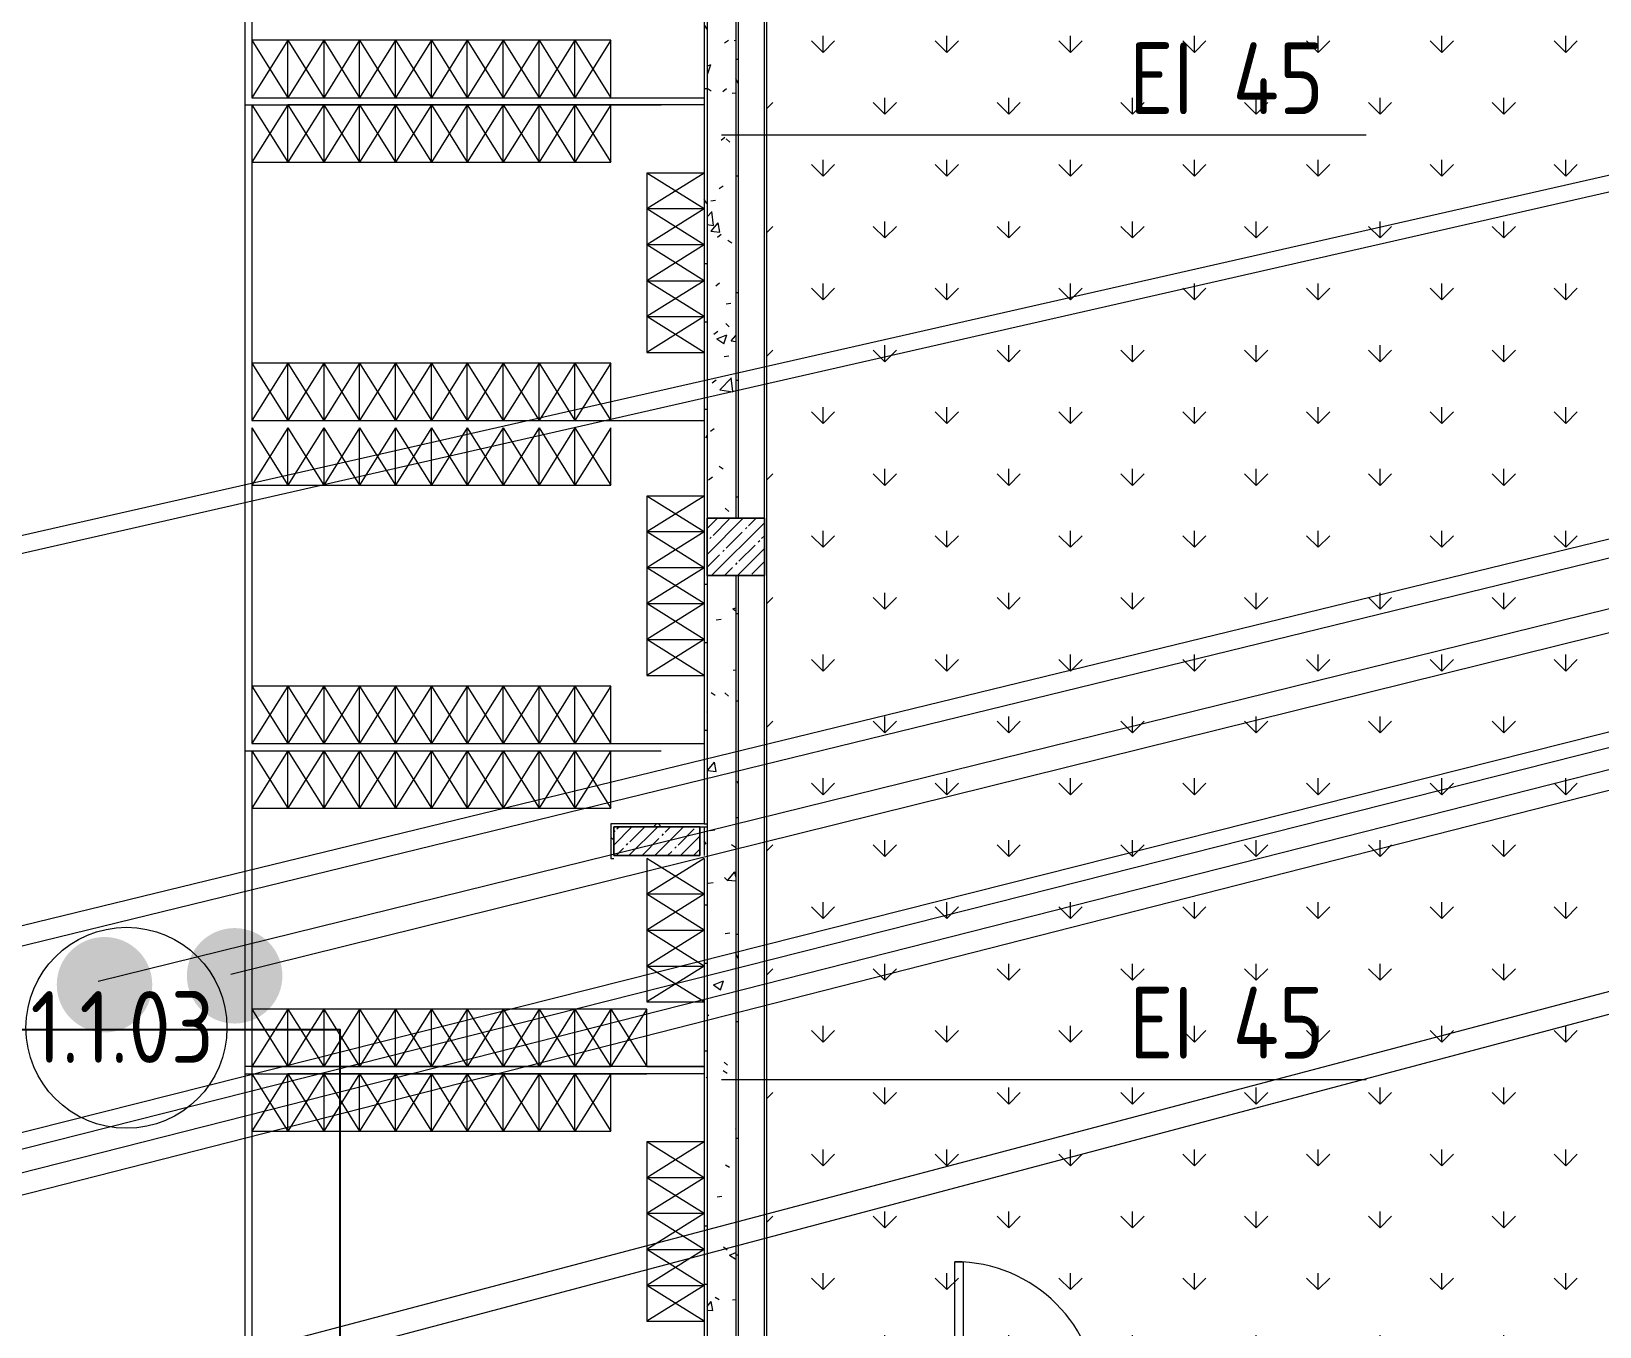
# Model space of a CAD drawing. Header units: millimetres. Extents: x -500089 to 1469082, y -290736 to 166440.
# Drawn here: x 1162648 to 1173571, y -63503 to -54478 of the extents above; entities that cross this region are included whole.
import ezdxf

# ---------------------------------------------------------------- set-up
doc = ezdxf.new("R2010")
doc.units = ezdxf.units.MM
for name, color, linetype, lineweight in [('Двери', 7, 'Continuous', 0), ('Линии', 7, 'Continuous', 0), ('Марки', 7, 'Continuous', 9), ('Марки помещений', 7, 'Continuous', 0), ('Несущие колонны', 7, 'Continuous', 0), ('Стены несущие', 7, 'Continuous', 0), ('Стены отделка', 7, 'Continuous', 0), ('Стены штриховка', 7, 'Continuous', 0), ('экспертиза ДУ', 1, 'Continuous', 0), ('экспертиза ДУ пояснения', 6, 'Continuous', 0), ('экспертиза условные обозначения', 1, 'Continuous', 0)]:
    doc.layers.add(name, color=color, linetype=linetype, lineweight=lineweight)
doc.styles.add('GOST Common_1', font='', dxfattribs={"width": 0.9, "height": 700})
doc.styles.get('GOST Common_1').set_extended_font_data('GOST Common')
pattern_1 = [(0, (1111853.59, -73570.49), (812.8, 203.2), [67.056, -542.544, 67.056, -542.544, -3251.2]), (0, (1111853.59, -73570.49), (812.8, 203.2), [-1219.2, 67.056, -1152.144, 67.056, -542.544, -1422.4]), (0, (1111853.59, -73570.49), (812.8, 203.2), [-3048, 67.056, -339.344, 67.056, -948.944]), (120, (1112158.39, -73468.89), (-582.37636, 602.30545), [67.056, -542.544, 67.056, -542.544, -3251.2]), (120, (1112158.39, -73468.89), (-582.37636, 602.30545), [-1219.2, 67.056, -1152.144, 67.056, -542.544, -1422.4]), (120, (1112158.39, -73468.89), (-582.37636, 602.30545), [-3048, 67.056, -339.344, 67.056, -948.944]), (240, (1112259.99, -73062.49), (-230.42364, -805.50545), [67.056, -542.544, 67.056, -542.544, -3251.2]), (240, (1112259.99, -73062.49), (-230.42364, -805.50545), [-1219.2, 67.056, -1152.144, 67.056, -542.544, -1422.4]), (240, (1112259.99, -73062.49), (-230.42364, -805.50545), [-3048, 67.056, -339.344, 67.056, -948.944])]
pattern_2 = [(45, (1111853.6, -73570.5), (-212.132, 212.132), []), (135, (1111853.6, -73570.5), (-212.132, -212.132), [])]

# ---------------------------------------------------------------- blocks, each defined once
blk = doc.blocks.new('ASVP_ДверьСтальная_1 полотно - Внутренняя 1000х2000h_полотно_ Г Пр _925 в чистоте_-4236617-З Этаж 01')
at = {"layer": 'Двери', "lineweight": 18}
for p, q in [((-500, 1120), (-440, 1120)), ((-500, 120), (-500, 1120)), ((-440, 1120), (-440, 120)), ((-575, 120), (-540, 120)), ((-575, 30), (-575, 120)), ((-540, 120), (-500, 120)), ((-540, 30), (-540, 120)), ((-540, 120), (-540, 30)), ((-440, 120), (-500, 120)), ((-500, 120), (-500, 60)), ((500, 120), (540, 120)), ((500, 60), (500, 120)), ((540, 120), (540, 30)), ((540, 120), (575, 120)), ((540, 30), (540, 120)), ((575, 120), (575, 30)), ((-540, 30), (-575, 30)), ((-484, 30), (-540, 30)), ((-500, 60), (-484, 60)), ((-484, 60), (-484, 30)), ((484, 60), (500, 60)), ((484, 30), (484, 60)), ((540, 30), (484, 30)), ((575, 30), (540, 30))]:
    blk.add_line(p, q, dxfattribs=at)
at = {"layer": 'Двери'}
blk.add_arc((-500, 120), 1000, 0, 90, dxfattribs=at)
blk = doc.blocks.new('ADSK_КолоннаЖБ_Прямоугольная - 400x400 мм-3544251-З Этаж 01')
at = {"layer": 'Несущие колонны', "lineweight": 18}
for p, q in [((-200, 200), (200, 200)), ((-200, -200), (-200, 200)), ((200, 200), (200, -200)), ((200, -200), (-200, -200))]:
    blk.add_line(p, q, dxfattribs=at)
blk = doc.blocks.new('ADSK_КолоннаЖБ_Прямоугольная - 200x600 мм-3703818-З Этаж 01')
at = {"layer": 'Несущие колонны'}
h = blk.add_hatch(dxfattribs=at)
h.set_pattern_fill('FP_56', color=256, style=0, pattern_type=2)
h.set_pattern_definition([(225, (55150, 13450), (89.80256, -89.80256), []), (225, (55060.2, 13450), (89.80256, -89.80256), [158.75, -31.75, 13.411, -18.339])])
h.paths.add_polyline_path([(-300, 100), (-300, -100), (300, -100), (300, 100), (-258, 100)], flags=0)
at = {"layer": 'Несущие колонны', "lineweight": 18}
for p, q in [((-300, -100), (-300, 100)), ((-300, 100), (300, 100)), ((300, 100), (-300, 100)), ((-300, 100), (-300, -100)), ((300, 100), (300, -100)), ((300, -100), (300, 100)), ((300, -100), (-300, -100)), ((-300, -100), (300, -100))]:
    blk.add_line(p, q, dxfattribs=at)
blk = doc.blocks.new('ASVP_Марка_Помещение_ОдноЗначение - Номер-684784-З Этаж 01')
at = {"layer": 'Марки помещений'}
blk.add_circle((0, 0), 3.5, dxfattribs=at)
blk = doc.blocks.new('ASVP_Марка_Стена - Типоразмер_Огнестойкость-702312-З Этаж 01')
at = {"layer": 'Марки'}
blk.add_line((-5, 0), (5, 0), dxfattribs=at)

msp = doc.modelspace()

# ---------------------------------------------------------------- hatches: boundary and pattern name
at = {"layer": 'Несущие колонны'}
h = msp.add_hatch(dxfattribs=at)
h.set_pattern_fill('FP_35', color=256, style=0, pattern_type=2)
h.set_pattern_definition([(45, (1111853.59, -73570.49), (-89.80256, 89.80256), []), (45, (1111943.39, -73570.49), (-89.80256, 89.80256), [158.75, -31.75, 13.411, -18.339])])
h.paths.add_polyline_path([(1167355.145, -58270.488), (1167753.585, -58270.488), (1167753.585, -57870.488), (1167353.585, -57870.488), (1167353.585, -58270.488)], flags=0)
at = {"layer": 'Стены штриховка'}
h = msp.add_hatch(dxfattribs=at)
h.set_pattern_fill('FP_174', color=256, style=0, pattern_type=2)
h.set_pattern_definition(pattern_1)
h.paths.add_polyline_path([(1167353.585, -66270.488), (1167351.534, -60240.488), (1167333.585, -60240.488), (1167333.585, -66270.488)], flags=0)
h.paths.add_polyline_path([(1167333.585, -60220.488), (1167353.585, -60220.488), (1167353.585, -60020.488), (1167333.585, -60020.488), (1167333.585, -60195.488)], flags=0)
h.paths.add_polyline_path([(1167353.585, -60000.488), (1167353.585, -52740.488), (1167333.585, -52740.488), (1167333.585, -60000.488)], flags=0)
h = msp.add_hatch(dxfattribs=at)
h.set_pattern_fill('FP_31', color=256, style=0, pattern_type=2)
h.set_pattern_definition([(50, (1111853.6, -73570.5), (728.7365, -63.756), [76.2, -838.2]), (355, (1111853.6, -73570.5), (-140.972, 764.228), [60.96, -670.56]), (100.451, (1111914.3, -73575.8), (587.77, 700.467), [64.76, -712.36]), (46.184, (1111853.6, -73367.3), (1084.316, -168.171), [114.3, -1257.3]), (96.636, (1111943.9, -73381.3), (949.61, 989.71), [97.14, -1068.54]), (351.184, (1111853.6, -73367.3), (949.62, 989.701), [91.44, -1005.84]), (21, (1111955.2, -73418.1), (606.458, -409.0606), [76.2, -838.2]), (326, (1111955.2, -73418.1), (247.208, 736.753), [60.96, -670.56]), (71.451, (1112005.7, -73452.2), (853.668, 327.6855), [64.76, -712.36]), (37.5, (1111853.59, -73570.5), (12.3547, 338.2201), [33.528, -628.904, 33.528, -647.192, -673.1]), (37.5, (1111853.59, -73570.5), (12.3547, 338.2201), [-1343.152, 33.528, -639.572]), (7.5, (1111853.6, -73570.5), (267.2789, 400.7221), [33.528, -354.584, 33.528, -613.664, -256.54]), (7.5, (1111853.6, -73570.5), (267.2789, 400.7221), [-1035.304, 33.528, -223.012]), (327.5, (1111627.02, -73570.5), (542.3633, -22.9153), [33.528, -220.472, 33.528, -758.952, -1051.56]), (327.5, (1111627.02, -73570.5), (542.3633, -22.9153), [-1046.48, 33.528, -1018.032]), (317.5, (1111525.4, -73570.5), (592.517, 101.707), [33.528, -296.672, 33.528, -492.76, -746.76]), (317.5, (1111525.4, -73570.5), (592.517, 101.707), [-856.488, 33.528, -713.232])])
h.paths.add_polyline_path([(1167453.585, -66470.488), (1167553.585, -66470.488), (1167553.585, -64270.488), (1167353.585, -64270.488), (1167353.585, -66470.488)], flags=0)
h.paths.add_polyline_path([(1167553.585, -63870.488), (1167553.585, -58270.488), (1167353.585, -58270.488), (1167353.585, -63870.488)], flags=0)
h.paths.add_polyline_path([(1167553.585, -57870.488), (1167553.585, -52720.488), (1167353.585, -52720.488), (1167353.585, -57870.488)], flags=0)
h = msp.add_hatch(dxfattribs=at)
h.set_pattern_fill('FP_174', color=256, style=0, pattern_type=2)
h.set_pattern_definition(pattern_1)
h.paths.add_polyline_path([(1167573.585, -66490.488), (1167573.585, -64270.488), (1167553.585, -64270.488), (1167553.585, -66490.488)], flags=0)
h.paths.add_polyline_path([(1167573.585, -63870.488), (1167573.585, -58270.488), (1167553.585, -58270.488), (1167553.585, -63870.488)], flags=0)
h.paths.add_polyline_path([(1167573.585, -57870.488), (1167573.585, -52740.488), (1167553.585, -52740.488), (1167553.585, -57870.488)], flags=0)
h = msp.add_hatch(dxfattribs=at)
h.set_pattern_fill('FP_202', color=256, style=0, pattern_type=2)
h.set_pattern_definition(pattern_2)
h.paths.add_polyline_path([(1166683.585, -60020.488), (1167353.585, -60020.488), (1167353.585, -60000.488), (1166683.585, -60000.488)], flags=0)
h = msp.add_hatch(dxfattribs=at)
h.set_pattern_fill('FP_202', color=256, style=0, pattern_type=2)
h.set_pattern_definition(pattern_2)
h.paths.add_polyline_path([(1166703.585, -60240.488), (1166703.585, -60020.488), (1166683.585, -60021.123), (1166683.585, -60240.488)], flags=0)
at = {"layer": 'экспертиза ДУ', "lineweight": 0}
h = msp.add_hatch(color=30, dxfattribs=at)
edge = h.paths.add_edge_path()
edge.add_arc((1164063.538, -61058.562), 332.544, 0, 360)
h = msp.add_hatch(color=5, dxfattribs=at)
edge = h.paths.add_edge_path()
edge.add_arc((1163157.117, -61120.521), 332.544, 0, 360)
at = {"layer": 'экспертиза условные обозначения'}
h = msp.add_hatch(dxfattribs=at)
h.set_pattern_fill('GRASS', color=2, scale=24)
h.set_pattern_definition([(90, (1077209.23, -303341.8), (-431.0523, 431.0523), [114.3, -747.8046]), (45, (1077209.2, -303341.8), (-431.0523, 431.0523), [114.3, -495.3]), (135, (1077209.2, -303341.8), (-431.0523, -431.0523), [114.3, -495.3])])
edge = h.paths.add_edge_path()
edge.add_line((1167770.702, -40039.927), (1179837.585, -40040.488))
edge.add_line((1179837.585, -40040.488), (1179836.469, -64051.049))
edge.add_line((1179836.469, -64051.049), (1167769.585, -64050.488))
edge.add_line((1167769.585, -64050.488), (1167769.585, -40040.488))

# ---------------------------------------------------------------- linework, layer by layer
at = {"color": 4}
msp.add_lwpolyline([(1158400.389, -61433.488), (1164796.389, -61433.488), (1164796.389, -72548.488), (1158400.389, -72548.488)], close=True, dxfattribs=at)
at = {"layer": 'Линии'}
for p, q in [((1164133.585, -52690.488), (1164133.585, -54990.488)), ((1164183.585, -53140.488), (1164183.585, -54890.488)), ((1164183.585, -54540.488), (1164183.585, -54940.488)), ((1164433.585, -54540.488), (1164183.585, -54540.488)), ((1164183.585, -54540.488), (1164433.585, -54940.488)), ((1164433.585, -54540.488), (1164183.585, -54940.488)), ((1164433.585, -54940.488), (1164433.585, -54540.488)), ((1164683.585, -54540.488), (1164433.585, -54540.488)), ((1164433.585, -54540.488), (1164683.585, -54940.488)), ((1164683.585, -54540.488), (1164433.585, -54940.488)), ((1164683.585, -54540.488), (1164683.585, -54940.488)), ((1164933.585, -54540.488), (1164683.585, -54540.488)), ((1164683.585, -54540.488), (1164933.585, -54940.488)), ((1164933.585, -54540.488), (1164683.585, -54940.488)), ((1164933.585, -54940.488), (1164933.585, -54540.488)), ((1165183.585, -54540.488), (1164933.585, -54540.488)), ((1164933.585, -54540.488), (1165183.585, -54940.488)), ((1165183.585, -54540.488), (1164933.585, -54940.488)), ((1165183.585, -54940.488), (1165183.585, -54540.488)), ((1165433.585, -54540.488), (1165183.585, -54540.488)), ((1165183.585, -54540.488), (1165433.585, -54940.488)), ((1165433.585, -54540.488), (1165183.585, -54940.488)), ((1165433.585, -54940.488), (1165433.585, -54540.488)), ((1165683.585, -54540.488), (1165433.585, -54540.488)), ((1165433.585, -54540.488), (1165683.585, -54940.488)), ((1165683.585, -54540.488), (1165433.585, -54940.488)), ((1165683.585, -54940.488), (1165683.585, -54540.488)), ((1165933.585, -54540.488), (1165683.585, -54540.488)), ((1165683.585, -54540.488), (1165933.585, -54940.488)), ((1165933.585, -54540.488), (1165683.585, -54940.488)), ((1165933.585, -54940.488), (1165933.585, -54540.488)), ((1166183.585, -54540.488), (1165933.585, -54540.488)), ((1165933.585, -54540.488), (1166183.585, -54940.488)), ((1166183.585, -54540.488), (1165933.585, -54940.488)), ((1166183.585, -54940.488), (1166183.585, -54540.488)), ((1166433.585, -54540.488), (1166183.585, -54540.488)), ((1166183.585, -54540.488), (1166433.585, -54940.488)), ((1166433.585, -54540.488), (1166183.585, -54940.488)), ((1166433.585, -54940.488), (1166433.585, -54540.488)), ((1166683.585, -54540.488), (1166433.585, -54540.488)), ((1166433.585, -54540.488), (1166683.585, -54940.488)), ((1166683.585, -54540.488), (1166433.585, -54940.488)), ((1166683.585, -54940.488), (1166683.585, -54540.488)), ((1164133.585, -54940.488), (1164133.585, -57240.488)), ((1164183.585, -54940.488), (1164433.585, -54940.488)), ((1164433.585, -54940.488), (1167333.585, -54940.488)), ((1164683.585, -54940.488), (1164933.585, -54940.488)), ((1164933.585, -54940.488), (1165183.585, -54940.488)), ((1165183.585, -54940.488), (1165433.585, -54940.488)), ((1165433.585, -54940.488), (1165683.585, -54940.488)), ((1165683.585, -54940.488), (1165933.585, -54940.488)), ((1165933.585, -54940.488), (1166183.585, -54940.488)), ((1166183.585, -54940.488), (1166433.585, -54940.488)), ((1166433.585, -54940.488), (1166683.585, -54940.488)), ((1164133.585, -54990.488), (1167033.585, -54990.488)), ((1164183.585, -54990.488), (1164183.585, -55390.488)), ((1164183.585, -54990.488), (1164433.585, -55390.488)), ((1164433.585, -54990.488), (1164183.585, -55390.488)), ((1164433.585, -55390.488), (1164433.585, -54990.488)), ((1167333.585, -54990.488), (1164433.585, -54990.488)), ((1164433.585, -54990.488), (1164683.585, -55390.488)), ((1164683.585, -54990.488), (1164433.585, -55390.488)), ((1164683.585, -54990.488), (1164683.585, -55390.488)), ((1164683.585, -54990.488), (1164933.585, -55390.488)), ((1164933.585, -54990.488), (1164683.585, -55390.488)), ((1164933.585, -55390.488), (1164933.585, -54990.488)), ((1164933.585, -54990.488), (1165183.585, -55390.488)), ((1165183.585, -54990.488), (1164933.585, -55390.488)), ((1165183.585, -55390.488), (1165183.585, -54990.488)), ((1165183.585, -54990.488), (1165433.585, -55390.488)), ((1165433.585, -54990.488), (1165183.585, -55390.488)), ((1165433.585, -55390.488), (1165433.585, -54990.488)), ((1165433.585, -54990.488), (1165683.585, -55390.488)), ((1165683.585, -54990.488), (1165433.585, -55390.488)), ((1165683.585, -55390.488), (1165683.585, -54990.488)), ((1165683.585, -54990.488), (1165933.585, -55390.488)), ((1165933.585, -54990.488), (1165683.585, -55390.488)), ((1165933.585, -55390.488), (1165933.585, -54990.488)), ((1165933.585, -54990.488), (1166183.585, -55390.488)), ((1166183.585, -54990.488), (1165933.585, -55390.488)), ((1166183.585, -55390.488), (1166183.585, -54990.488)), ((1166183.585, -54990.488), (1166433.585, -55390.488)), ((1166433.585, -54990.488), (1166183.585, -55390.488)), ((1166433.585, -55390.488), (1166433.585, -54990.488)), ((1166433.585, -54990.488), (1166683.585, -55390.488)), ((1166683.585, -54990.488), (1166433.585, -55390.488)), ((1166683.585, -55390.488), (1166683.585, -54990.488)), ((1164183.585, -55390.488), (1164433.585, -55390.488)), ((1164183.585, -55390.488), (1164183.585, -57140.488)), ((1164433.585, -55390.488), (1164683.585, -55390.488)), ((1164683.585, -55390.488), (1164933.585, -55390.488)), ((1164933.585, -55390.488), (1165183.585, -55390.488)), ((1165183.585, -55390.488), (1165433.585, -55390.488)), ((1165433.585, -55390.488), (1165683.585, -55390.488)), ((1165683.585, -55390.488), (1165933.585, -55390.488)), ((1165933.585, -55390.488), (1166183.585, -55390.488)), ((1166183.585, -55390.488), (1166433.585, -55390.488)), ((1166433.585, -55390.488), (1166683.585, -55390.488)), ((1167333.585, -55465.488), (1166933.585, -55465.488)), ((1166933.585, -55465.488), (1166933.585, -55715.488)), ((1167333.585, -55465.488), (1166933.585, -55715.488)), ((1167333.585, -55715.488), (1166933.585, -55465.488)), ((1167333.585, -55715.488), (1166933.585, -55715.488)), ((1166933.585, -55715.488), (1166933.585, -55965.488)), ((1167333.585, -55715.488), (1166933.585, -55965.488)), ((1167333.585, -55965.488), (1166933.585, -55715.488)), ((1167333.585, -55965.488), (1166933.585, -55965.488)), ((1166933.585, -55965.488), (1166933.585, -56215.488)), ((1167333.585, -55965.488), (1166933.585, -56215.488)), ((1167333.585, -56215.488), (1166933.585, -55965.488)), ((1166933.585, -56215.488), (1167333.585, -56215.488)), ((1166933.585, -56215.488), (1166933.585, -56465.488)), ((1167333.585, -56215.488), (1166933.585, -56465.488)), ((1167333.585, -56465.488), (1166933.585, -56215.488)), ((1166933.585, -56465.488), (1167333.585, -56465.488)), ((1166933.585, -56465.488), (1166933.585, -56715.488)), ((1167333.585, -56465.488), (1166933.585, -56715.488)), ((1167333.585, -56715.488), (1166933.585, -56465.488)), ((1164183.585, -56790.488), (1164183.585, -57190.488)), ((1164433.585, -56790.488), (1164183.585, -56790.488)), ((1164183.585, -56790.488), (1164433.585, -57190.488)), ((1164433.585, -56790.488), (1164183.585, -57190.488)), ((1164433.585, -57190.488), (1164433.585, -56790.488)), ((1164683.585, -56790.488), (1164433.585, -56790.488)), ((1164433.585, -56790.488), (1164683.585, -57190.488)), ((1164683.585, -56790.488), (1164433.585, -57190.488)), ((1164683.585, -56790.488), (1164683.585, -57190.488)), ((1164933.585, -56790.488), (1164683.585, -56790.488)), ((1164683.585, -56790.488), (1164933.585, -57190.488)), ((1164933.585, -56790.488), (1164683.585, -57190.488)), ((1164933.585, -57190.488), (1164933.585, -56790.488)), ((1165183.585, -56790.488), (1164933.585, -56790.488)), ((1164933.585, -56790.488), (1165183.585, -57190.488)), ((1165183.585, -56790.488), (1164933.585, -57190.488)), ((1165183.585, -57190.488), (1165183.585, -56790.488)), ((1165433.585, -56790.488), (1165183.585, -56790.488)), ((1165183.585, -56790.488), (1165433.585, -57190.488)), ((1165433.585, -56790.488), (1165183.585, -57190.488)), ((1165433.585, -57190.488), (1165433.585, -56790.488)), ((1165683.585, -56790.488), (1165433.585, -56790.488)), ((1165433.585, -56790.488), (1165683.585, -57190.488)), ((1165683.585, -56790.488), (1165433.585, -57190.488)), ((1165683.585, -57190.488), (1165683.585, -56790.488)), ((1165933.585, -56790.488), (1165683.585, -56790.488)), ((1165683.585, -56790.488), (1165933.585, -57190.488)), ((1165933.585, -56790.488), (1165683.585, -57190.488)), ((1165933.585, -57190.488), (1165933.585, -56790.488)), ((1166183.585, -56790.488), (1165933.585, -56790.488)), ((1165933.585, -56790.488), (1166183.585, -57190.488)), ((1166183.585, -56790.488), (1165933.585, -57190.488)), ((1166183.585, -57190.488), (1166183.585, -56790.488)), ((1166433.585, -56790.488), (1166183.585, -56790.488)), ((1166183.585, -56790.488), (1166433.585, -57190.488)), ((1166433.585, -56790.488), (1166183.585, -57190.488)), ((1166433.585, -57190.488), (1166433.585, -56790.488)), ((1166683.585, -56790.488), (1166433.585, -56790.488)), ((1166433.585, -56790.488), (1166683.585, -57190.488)), ((1166683.585, -56790.488), (1166433.585, -57190.488)), ((1166683.585, -57190.488), (1166683.585, -56790.488)), ((1166933.585, -56715.488), (1167333.585, -56715.488)), ((1164133.585, -57190.488), (1164133.585, -59490.488)), ((1164183.585, -57190.488), (1164433.585, -57190.488)), ((1164433.585, -57190.488), (1167333.585, -57190.488)), ((1164683.585, -57190.488), (1164933.585, -57190.488)), ((1164933.585, -57190.488), (1165183.585, -57190.488)), ((1165183.585, -57190.488), (1165433.585, -57190.488)), ((1165433.585, -57190.488), (1165683.585, -57190.488)), ((1165683.585, -57190.488), (1165933.585, -57190.488)), ((1165933.585, -57190.488), (1166183.585, -57190.488)), ((1166183.585, -57190.488), (1166433.585, -57190.488)), ((1166433.585, -57190.488), (1166683.585, -57190.488)), ((1164183.585, -57240.488), (1164183.585, -57640.488)), ((1164183.585, -57240.488), (1164433.585, -57640.488)), ((1164433.585, -57240.488), (1164183.585, -57640.488)), ((1164433.585, -57640.488), (1164433.585, -57240.488)), ((1164433.585, -57240.488), (1164683.585, -57640.488)), ((1164683.585, -57240.488), (1164433.585, -57640.488)), ((1164683.585, -57240.488), (1164683.585, -57640.488)), ((1164683.585, -57240.488), (1164933.585, -57640.488)), ((1164933.585, -57240.488), (1164683.585, -57640.488)), ((1164933.585, -57640.488), (1164933.585, -57240.488)), ((1164933.585, -57240.488), (1165183.585, -57640.488)), ((1165183.585, -57240.488), (1164933.585, -57640.488)), ((1165183.585, -57640.488), (1165183.585, -57240.488)), ((1165183.585, -57240.488), (1165433.585, -57640.488)), ((1165433.585, -57240.488), (1165183.585, -57640.488)), ((1165433.585, -57640.488), (1165433.585, -57240.488)), ((1165433.585, -57240.488), (1165683.585, -57640.488)), ((1165683.585, -57240.488), (1165433.585, -57640.488)), ((1165683.585, -57640.488), (1165683.585, -57240.488)), ((1165683.585, -57240.488), (1165933.585, -57640.488)), ((1165933.585, -57240.488), (1165683.585, -57640.488)), ((1165933.585, -57640.488), (1165933.585, -57240.488)), ((1165933.585, -57240.488), (1166183.585, -57640.488)), ((1166183.585, -57240.488), (1165933.585, -57640.488)), ((1166183.585, -57640.488), (1166183.585, -57240.488)), ((1166183.585, -57240.488), (1166433.585, -57640.488)), ((1166433.585, -57240.488), (1166183.585, -57640.488)), ((1166433.585, -57640.488), (1166433.585, -57240.488)), ((1166433.585, -57240.488), (1166683.585, -57640.488)), ((1166683.585, -57240.488), (1166433.585, -57640.488)), ((1166683.585, -57640.488), (1166683.585, -57240.488)), ((1164183.585, -57640.488), (1164433.585, -57640.488)), ((1164183.585, -57640.488), (1164183.585, -59390.488)), ((1164433.585, -57640.488), (1164683.585, -57640.488)), ((1164683.585, -57640.488), (1164933.585, -57640.488)), ((1164933.585, -57640.488), (1165183.585, -57640.488)), ((1165183.585, -57640.488), (1165433.585, -57640.488)), ((1165433.585, -57640.488), (1165683.585, -57640.488)), ((1165683.585, -57640.488), (1165933.585, -57640.488)), ((1165933.585, -57640.488), (1166183.585, -57640.488)), ((1166183.585, -57640.488), (1166433.585, -57640.488)), ((1166433.585, -57640.488), (1166683.585, -57640.488)), ((1167333.585, -57715.488), (1166933.585, -57715.488)), ((1166933.585, -57715.488), (1166933.585, -57965.488)), ((1167333.585, -57715.488), (1166933.585, -57965.488)), ((1167333.585, -57965.488), (1166933.585, -57715.488)), ((1167333.585, -57965.488), (1166933.585, -57965.488)), ((1166933.585, -57965.488), (1166933.585, -58215.488)), ((1167333.585, -57965.488), (1166933.585, -58215.488)), ((1167333.585, -58215.488), (1166933.585, -57965.488)), ((1167333.585, -58215.488), (1166933.585, -58215.488)), ((1166933.585, -58215.488), (1166933.585, -58465.488)), ((1167333.585, -58215.488), (1166933.585, -58465.488)), ((1167333.585, -58465.488), (1166933.585, -58215.488)), ((1166933.585, -58465.488), (1167333.585, -58465.488)), ((1166933.585, -58465.488), (1166933.585, -58715.488)), ((1167333.585, -58465.488), (1166933.585, -58715.488)), ((1167333.585, -58715.488), (1166933.585, -58465.488)), ((1166933.585, -58715.488), (1167333.585, -58715.488)), ((1166933.585, -58715.488), (1166933.585, -58965.488)), ((1167333.585, -58715.488), (1166933.585, -58965.488)), ((1167333.585, -58965.488), (1166933.585, -58715.488)), ((1166933.585, -58965.488), (1167333.585, -58965.488)), ((1164183.585, -59040.488), (1164183.585, -59440.488)), ((1164433.585, -59040.488), (1164183.585, -59040.488)), ((1164183.585, -59040.488), (1164433.585, -59440.488)), ((1164433.585, -59040.488), (1164183.585, -59440.488)), ((1164433.585, -59440.488), (1164433.585, -59040.488)), ((1164683.585, -59040.488), (1164433.585, -59040.488)), ((1164433.585, -59040.488), (1164683.585, -59440.488)), ((1164683.585, -59040.488), (1164433.585, -59440.488)), ((1164683.585, -59040.488), (1164683.585, -59440.488)), ((1164933.585, -59040.488), (1164683.585, -59040.488)), ((1164683.585, -59040.488), (1164933.585, -59440.488)), ((1164933.585, -59040.488), (1164683.585, -59440.488)), ((1164933.585, -59440.488), (1164933.585, -59040.488)), ((1165183.585, -59040.488), (1164933.585, -59040.488)), ((1164933.585, -59040.488), (1165183.585, -59440.488)), ((1165183.585, -59040.488), (1164933.585, -59440.488)), ((1165183.585, -59440.488), (1165183.585, -59040.488)), ((1165433.585, -59040.488), (1165183.585, -59040.488)), ((1165183.585, -59040.488), (1165433.585, -59440.488)), ((1165433.585, -59040.488), (1165183.585, -59440.488)), ((1165433.585, -59440.488), (1165433.585, -59040.488)), ((1165683.585, -59040.488), (1165433.585, -59040.488)), ((1165433.585, -59040.488), (1165683.585, -59440.488)), ((1165683.585, -59040.488), (1165433.585, -59440.488)), ((1165683.585, -59440.488), (1165683.585, -59040.488)), ((1165933.585, -59040.488), (1165683.585, -59040.488)), ((1165683.585, -59040.488), (1165933.585, -59440.488)), ((1165933.585, -59040.488), (1165683.585, -59440.488)), ((1165933.585, -59440.488), (1165933.585, -59040.488)), ((1166183.585, -59040.488), (1165933.585, -59040.488)), ((1165933.585, -59040.488), (1166183.585, -59440.488)), ((1166183.585, -59040.488), (1165933.585, -59440.488)), ((1166183.585, -59440.488), (1166183.585, -59040.488)), ((1166433.585, -59040.488), (1166183.585, -59040.488)), ((1166183.585, -59040.488), (1166433.585, -59440.488)), ((1166433.585, -59040.488), (1166183.585, -59440.488)), ((1166433.585, -59440.488), (1166433.585, -59040.488)), ((1166683.585, -59040.488), (1166433.585, -59040.488)), ((1166433.585, -59040.488), (1166683.585, -59440.488)), ((1166683.585, -59040.488), (1166433.585, -59440.488)), ((1166683.585, -59440.488), (1166683.585, -59040.488)), ((1164133.585, -59440.488), (1164133.585, -61740.488)), ((1164133.585, -59490.488), (1167033.585, -59490.488)), ((1164183.585, -59440.488), (1164433.585, -59440.488)), ((1164183.585, -59490.488), (1164183.585, -59890.488)), ((1164183.585, -59490.488), (1164433.585, -59890.488)), ((1164433.585, -59490.488), (1164183.585, -59890.488)), ((1164183.585, -59490.488), (1164183.585, -61750.488)), ((1164433.585, -59440.488), (1167333.585, -59440.488)), ((1164433.585, -59890.488), (1164433.585, -59490.488)), ((1164433.585, -59490.488), (1164683.585, -59890.488)), ((1164683.585, -59490.488), (1164433.585, -59890.488)), ((1164683.585, -59440.488), (1164933.585, -59440.488)), ((1164683.585, -59490.488), (1164683.585, -59890.488)), ((1164683.585, -59490.488), (1164933.585, -59890.488)), ((1164933.585, -59490.488), (1164683.585, -59890.488)), ((1164933.585, -59440.488), (1165183.585, -59440.488)), ((1164933.585, -59890.488), (1164933.585, -59490.488)), ((1164933.585, -59490.488), (1165183.585, -59890.488)), ((1165183.585, -59490.488), (1164933.585, -59890.488)), ((1165183.585, -59440.488), (1165433.585, -59440.488)), ((1165183.585, -59890.488), (1165183.585, -59490.488)), ((1165183.585, -59490.488), (1165433.585, -59890.488)), ((1165433.585, -59490.488), (1165183.585, -59890.488)), ((1165433.585, -59440.488), (1165683.585, -59440.488)), ((1165433.585, -59890.488), (1165433.585, -59490.488)), ((1165433.585, -59490.488), (1165683.585, -59890.488)), ((1165683.585, -59490.488), (1165433.585, -59890.488)), ((1165683.585, -59440.488), (1165933.585, -59440.488)), ((1165683.585, -59890.488), (1165683.585, -59490.488)), ((1165683.585, -59490.488), (1165933.585, -59890.488)), ((1165933.585, -59490.488), (1165683.585, -59890.488)), ((1165933.585, -59440.488), (1166183.585, -59440.488)), ((1165933.585, -59890.488), (1165933.585, -59490.488)), ((1165933.585, -59490.488), (1166183.585, -59890.488)), ((1166183.585, -59490.488), (1165933.585, -59890.488)), ((1166183.585, -59440.488), (1166433.585, -59440.488)), ((1166183.585, -59890.488), (1166183.585, -59490.488)), ((1166183.585, -59490.488), (1166433.585, -59890.488)), ((1166433.585, -59490.488), (1166183.585, -59890.488)), ((1166433.585, -59440.488), (1166683.585, -59440.488)), ((1166433.585, -59890.488), (1166433.585, -59490.488)), ((1166433.585, -59490.488), (1166683.585, -59890.488)), ((1166683.585, -59490.488), (1166433.585, -59890.488)), ((1166683.585, -59890.488), (1166683.585, -59490.488)), ((1164183.585, -59890.488), (1164433.585, -59890.488)), ((1164433.585, -59890.488), (1164683.585, -59890.488)), ((1164683.585, -59890.488), (1164933.585, -59890.488)), ((1164933.585, -59890.488), (1165183.585, -59890.488)), ((1165183.585, -59890.488), (1165433.585, -59890.488)), ((1165433.585, -59890.488), (1165683.585, -59890.488)), ((1165683.585, -59890.488), (1165933.585, -59890.488)), ((1165933.585, -59890.488), (1166183.585, -59890.488)), ((1166183.585, -59890.488), (1166433.585, -59890.488)), ((1166433.585, -59890.488), (1166683.585, -59890.488)), ((1166933.585, -60240.488), (1166933.585, -60490.488)), ((1167333.585, -60240.488), (1166933.585, -60490.488)), ((1167333.585, -60490.488), (1166933.585, -60240.488)), ((1167333.585, -60490.488), (1166933.585, -60490.488)), ((1166933.585, -60490.488), (1166933.585, -60740.488)), ((1167333.585, -60490.488), (1166933.585, -60740.488)), ((1167333.585, -60740.488), (1166933.585, -60490.488)), ((1166933.585, -60740.488), (1167333.585, -60740.488)), ((1166933.585, -60740.488), (1166933.585, -60990.488)), ((1167333.585, -60740.488), (1166933.585, -60990.488)), ((1167333.585, -60990.488), (1166933.585, -60740.488)), ((1166933.585, -60990.488), (1167333.585, -60990.488)), ((1166933.585, -60990.488), (1166933.585, -61240.488)), ((1167333.585, -60990.488), (1166933.585, -61240.488)), ((1167333.585, -61240.488), (1166933.585, -60990.488)), ((1166933.585, -61240.488), (1167333.585, -61240.488)), ((1164183.585, -61290.488), (1164183.585, -61690.488)), ((1164433.585, -61290.488), (1164183.585, -61290.488)), ((1164183.585, -61290.488), (1164433.585, -61690.488)), ((1164433.585, -61290.488), (1164183.585, -61690.488)), ((1164433.585, -61690.488), (1164433.585, -61290.488)), ((1164683.585, -61290.488), (1164433.585, -61290.488)), ((1164433.585, -61290.488), (1164683.585, -61690.488)), ((1164683.585, -61290.488), (1164433.585, -61690.488)), ((1164683.585, -61290.488), (1164683.585, -61690.488)), ((1164933.585, -61290.488), (1164683.585, -61290.488)), ((1164683.585, -61290.488), (1164933.585, -61690.488)), ((1164933.585, -61290.488), (1164683.585, -61690.488)), ((1164933.585, -61690.488), (1164933.585, -61290.488)), ((1165183.585, -61290.488), (1164933.585, -61290.488)), ((1164933.585, -61290.488), (1165183.585, -61690.488)), ((1165183.585, -61290.488), (1164933.585, -61690.488)), ((1165183.585, -61690.488), (1165183.585, -61290.488)), ((1165433.585, -61290.488), (1165183.585, -61290.488)), ((1165183.585, -61290.488), (1165433.585, -61690.488)), ((1165433.585, -61290.488), (1165183.585, -61690.488)), ((1165433.585, -61690.488), (1165433.585, -61290.488)), ((1165683.585, -61290.488), (1165433.585, -61290.488)), ((1165433.585, -61290.488), (1165683.585, -61690.488)), ((1165683.585, -61290.488), (1165433.585, -61690.488)), ((1165683.585, -61690.488), (1165683.585, -61290.488)), ((1165933.585, -61290.488), (1165683.585, -61290.488)), ((1165683.585, -61290.488), (1165933.585, -61690.488)), ((1165933.585, -61290.488), (1165683.585, -61690.488)), ((1165933.585, -61690.488), (1165933.585, -61290.488)), ((1166183.585, -61290.488), (1165933.585, -61290.488)), ((1165933.585, -61290.488), (1166183.585, -61690.488)), ((1166183.585, -61290.488), (1165933.585, -61690.488)), ((1166183.585, -61690.488), (1166183.585, -61290.488)), ((1166433.585, -61290.488), (1166183.585, -61290.488)), ((1166183.585, -61290.488), (1166433.585, -61690.488)), ((1166433.585, -61290.488), (1166183.585, -61690.488)), ((1166433.585, -61690.488), (1166433.585, -61290.488)), ((1166683.585, -61290.488), (1166433.585, -61290.488)), ((1166433.585, -61290.488), (1166683.585, -61690.488)), ((1166683.585, -61290.488), (1166433.585, -61690.488)), ((1166683.585, -61690.488), (1166683.585, -61290.488)), ((1166933.585, -61290.488), (1166683.585, -61290.488)), ((1166683.585, -61290.488), (1166933.585, -61690.488)), ((1166933.585, -61290.488), (1166683.585, -61690.488)), ((1166933.585, -61690.488), (1166933.585, -61290.488)), ((1164133.585, -61690.488), (1164133.585, -63990.488)), ((1167333.585, -61690.488), (1164133.585, -61690.488)), ((1164183.585, -61690.488), (1164433.585, -61690.488)), ((1164433.585, -61690.488), (1164683.585, -61690.488)), ((1164683.585, -61690.488), (1164933.585, -61690.488)), ((1164933.585, -61690.488), (1165183.585, -61690.488)), ((1165183.585, -61690.488), (1165433.585, -61690.488)), ((1165433.585, -61690.488), (1165683.585, -61690.488)), ((1165683.585, -61690.488), (1165933.585, -61690.488)), ((1165933.585, -61690.488), (1166183.585, -61690.488)), ((1166183.585, -61690.488), (1166433.585, -61690.488)), ((1166433.585, -61690.488), (1166683.585, -61690.488)), ((1166933.585, -61690.488), (1167333.585, -61690.488)), ((1164133.585, -61740.488), (1166933.585, -61740.488)), ((1164183.585, -61740.488), (1164183.585, -62140.488)), ((1164183.585, -61740.488), (1164433.585, -62140.488)), ((1164433.585, -61740.488), (1164183.585, -62140.488)), ((1164433.585, -62140.488), (1164433.585, -61740.488)), ((1167333.585, -61740.488), (1164433.585, -61740.488)), ((1164433.585, -61740.488), (1164683.585, -62140.488)), ((1164683.585, -61740.488), (1164433.585, -62140.488)), ((1164683.585, -61740.488), (1164683.585, -62140.488)), ((1164683.585, -61740.488), (1164933.585, -62140.488)), ((1164933.585, -61740.488), (1164683.585, -62140.488)), ((1164933.585, -62140.488), (1164933.585, -61740.488)), ((1164933.585, -61740.488), (1165183.585, -62140.488)), ((1165183.585, -61740.488), (1164933.585, -62140.488)), ((1165183.585, -62140.488), (1165183.585, -61740.488)), ((1165183.585, -61740.488), (1165433.585, -62140.488)), ((1165433.585, -61740.488), (1165183.585, -62140.488)), ((1165433.585, -62140.488), (1165433.585, -61740.488)), ((1165433.585, -61740.488), (1165683.585, -62140.488)), ((1165683.585, -61740.488), (1165433.585, -62140.488)), ((1165683.585, -62140.488), (1165683.585, -61740.488)), ((1165683.585, -61740.488), (1165933.585, -62140.488)), ((1165933.585, -61740.488), (1165683.585, -62140.488)), ((1165933.585, -62140.488), (1165933.585, -61740.488)), ((1165933.585, -61740.488), (1166183.585, -62140.488)), ((1166183.585, -61740.488), (1165933.585, -62140.488)), ((1166183.585, -62140.488), (1166183.585, -61740.488)), ((1166183.585, -61740.488), (1166433.585, -62140.488)), ((1166433.585, -61740.488), (1166183.585, -62140.488)), ((1166433.585, -62140.488), (1166433.585, -61740.488)), ((1166433.585, -61740.488), (1166683.585, -62140.488)), ((1166683.585, -61740.488), (1166433.585, -62140.488)), ((1166683.585, -62140.488), (1166683.585, -61740.488)), ((1164183.585, -62140.488), (1164433.585, -62140.488)), ((1164183.585, -62140.488), (1164183.585, -63890.488)), ((1164433.585, -62140.488), (1164683.585, -62140.488)), ((1164683.585, -62140.488), (1164933.585, -62140.488)), ((1164933.585, -62140.488), (1165183.585, -62140.488)), ((1165183.585, -62140.488), (1165433.585, -62140.488)), ((1165433.585, -62140.488), (1165683.585, -62140.488)), ((1165683.585, -62140.488), (1165933.585, -62140.488)), ((1165933.585, -62140.488), (1166183.585, -62140.488)), ((1166183.585, -62140.488), (1166433.585, -62140.488)), ((1166433.585, -62140.488), (1166683.585, -62140.488)), ((1167333.585, -62215.488), (1166933.585, -62215.488)), ((1166933.585, -62215.488), (1166933.585, -62465.488)), ((1167333.585, -62215.488), (1166933.585, -62465.488)), ((1167333.585, -62465.488), (1166933.585, -62215.488)), ((1167333.585, -62465.488), (1166933.585, -62465.488)), ((1166933.585, -62465.488), (1166933.585, -62715.488)), ((1167333.585, -62465.488), (1166933.585, -62715.488)), ((1167333.585, -62715.488), (1166933.585, -62465.488)), ((1167333.585, -62715.488), (1166933.585, -62715.488)), ((1166933.585, -62715.488), (1166933.585, -62965.488)), ((1167333.585, -62715.488), (1166933.585, -62965.488)), ((1167333.585, -62965.488), (1166933.585, -62715.488)), ((1166933.585, -62965.488), (1167333.585, -62965.488)), ((1166933.585, -62965.488), (1166933.585, -63215.488)), ((1167333.585, -62965.488), (1166933.585, -63215.488)), ((1167333.585, -63215.488), (1166933.585, -62965.488)), ((1166933.585, -63215.488), (1167333.585, -63215.488)), ((1166933.585, -63215.488), (1166933.585, -63465.488)), ((1167333.585, -63215.488), (1166933.585, -63465.488)), ((1167333.585, -63465.488), (1166933.585, -63215.488)), ((1166933.585, -63465.488), (1167333.585, -63465.488))]:
    msp.add_line(p, q, dxfattribs=at)
at = {"layer": 'Марки'}
for p, q in [((1167453.585, -55199.643), (1169943.585, -55199.643)), ((1167453.585, -61780.363), (1169943.585, -61780.363))]:
    msp.add_line(p, q, dxfattribs=at)
at = {"layer": 'Несущие колонны'}
for p, q in [((1167553.585, -57870.488), (1167353.585, -57870.488)), ((1167353.585, -57870.488), (1167353.585, -58270.488)), ((1167573.585, -57870.488), (1167553.585, -57870.488)), ((1167753.585, -57870.488), (1167573.585, -57870.488)), ((1167753.585, -58270.488), (1167753.585, -57870.488)), ((1167353.585, -58270.488), (1167553.585, -58270.488)), ((1167553.585, -58270.488), (1167573.585, -58270.488)), ((1167573.585, -58270.488), (1167753.585, -58270.488))]:
    msp.add_line(p, q, dxfattribs=at)
at = {"layer": 'Стены несущие'}
for p, q in [((1167353.585, -52720.488), (1167353.585, -57870.488)), ((1167553.585, -52720.488), (1167553.585, -57870.488)), ((1167353.585, -58270.488), (1167353.585, -63870.488)), ((1167553.585, -58270.488), (1167553.585, -63870.488))]:
    msp.add_line(p, q, dxfattribs=at)
at = {"layer": 'Стены отделка'}
for p, q in [((1167753.585, -64050.488), (1167753.585, -40040.488)), ((1167769.585, -64050.488), (1167769.585, -40040.488)), ((1167573.585, -57870.488), (1167573.585, -52270.488)), ((1167333.585, -52740.488), (1167333.585, -60000.488)), ((1167573.585, -63870.488), (1167573.585, -58270.488)), ((1167333.585, -60000.488), (1166683.585, -60000.488)), ((1166683.585, -60000.488), (1166683.585, -60240.488)), ((1167303.585, -60020.488), (1167333.585, -60020.488)), ((1167333.585, -60020.488), (1167333.585, -60220.488)), ((1166683.585, -60240.488), (1166703.585, -60240.488)), ((1167333.585, -60240.488), (1167333.585, -66250.488))]:
    msp.add_line(p, q, dxfattribs=at)
at = {"layer": 'Стены штриховка'}
for p, q in [((1167353.585, -58270.488), (1167353.585, -57870.488)), ((1167353.585, -57870.488), (1167573.585, -57870.488)), ((1167573.585, -58270.488), (1167353.585, -58270.488)), ((1167333.585, -60000.488), (1167353.585, -60000.488)), ((1167333.585, -60020.488), (1167353.585, -60020.488))]:
    msp.add_line(p, q, dxfattribs=at)
at = {"layer": 'экспертиза ДУ пояснения'}
for p, q in [((1117843.141, -68145.077), (1326068.788, -20876.663)), ((1326068.788, -20876.663), (1118766.945, -68096.993)), ((1125772.111, -69675.881), (1326068.788, -20876.663)), ((1326068.788, -20876.663), (1126695.914, -69627.797)), ((1132054.517, -70189.594), (1326068.788, -20876.663)), ((1326068.788, -20876.663), (1132978.32, -70141.509)), ((1140697.261, -69872.225), (1326068.788, -20876.663)), ((1326068.788, -20876.663), (1141621.064, -69824.14)), ((1163113.27, -61096.664), (1326068.788, -20876.663)), ((1326068.788, -20876.663), (1164037.073, -61048.58))]:
    msp.add_line(p, q, dxfattribs=at)
at = {"layer": 'экспертиза ДУ пояснения', "elevation": 0}
for points in [[(1326068.788, -20876.663), (1154765.126, -64125.446)], [(1155638.952, -64023.379), (1326068.788, -20876.663)]]:
    msp.add_lwpolyline(points, dxfattribs=at)
at = {"layer": 'экспертиза условные обозначения', "color": 2}
msp.add_lwpolyline([(1167770.702, -40039.927), (1179837.585, -40040.488), (1179836.469, -64051.049), (1167769.585, -64050.488), (1167769.585, -40040.488)], dxfattribs=at)

# ---------------------------------------------------------------- block references
at = {"layer": 'Двери'}
msp.add_blockref('ASVP_ДверьСтальная_1 полотно - Внутренняя 1000х2000h_полотно_ Г Пр _925 в чистоте_-4236617-З Этаж 01', (1169578.585, -64170.488), dxfattribs=at)
at = {"layer": 'Марки', "xscale": 199.9999999999999, "yscale": 199.9999999999999, "zscale": 199.9999999999999}
for p in [(1170943.585, -55199.643), (1170943.585, -61780.363)]:
    msp.add_blockref('ASVP_Марка_Стена - Типоразмер_Огнестойкость-702312-З Этаж 01', p, dxfattribs=at)
at = {"layer": 'Марки помещений', "xscale": 199.9999999999999, "yscale": 199.9999999999999, "zscale": 199.9999999999999}
msp.add_blockref('ASVP_Марка_Помещение_ОдноЗначение - Номер-684784-З Этаж 01', (1163310.208, -61420.617), dxfattribs=at)
at = {"layer": 'Несущие колонны'}
msp.add_blockref('ADSK_КолоннаЖБ_Прямоугольная - 400x400 мм-3544251-З Этаж 01', (1167553.585, -58070.488), dxfattribs=at)
at = {"layer": 'Несущие колонны', "rotation": 180}
msp.add_blockref('ADSK_КолоннаЖБ_Прямоугольная - 200x600 мм-3703818-З Этаж 01', (1167003.585, -60120.488), dxfattribs=at)

# ---------------------------------------------------------------- texts
at = {"layer": 'Марки', "char_height": 500, "width": 1558.4805, "attachment_point": 1, "style": 'GOST Common_1'}
for insert in [(1170294.372, -54554.788), (1170294.372, -61135.509)]:
    msp.add_mtext('EI 45', dxfattribs=dict(at, insert=insert))
at = {"layer": 'Марки помещений', "insert": (1162641.494, -61165.167), "char_height": 500, "width": 1645.06275, "attachment_point": 1, "style": 'GOST Common_1'}
msp.add_mtext('1.1.03', dxfattribs=at)

doc.saveas('drawing.dxf')
